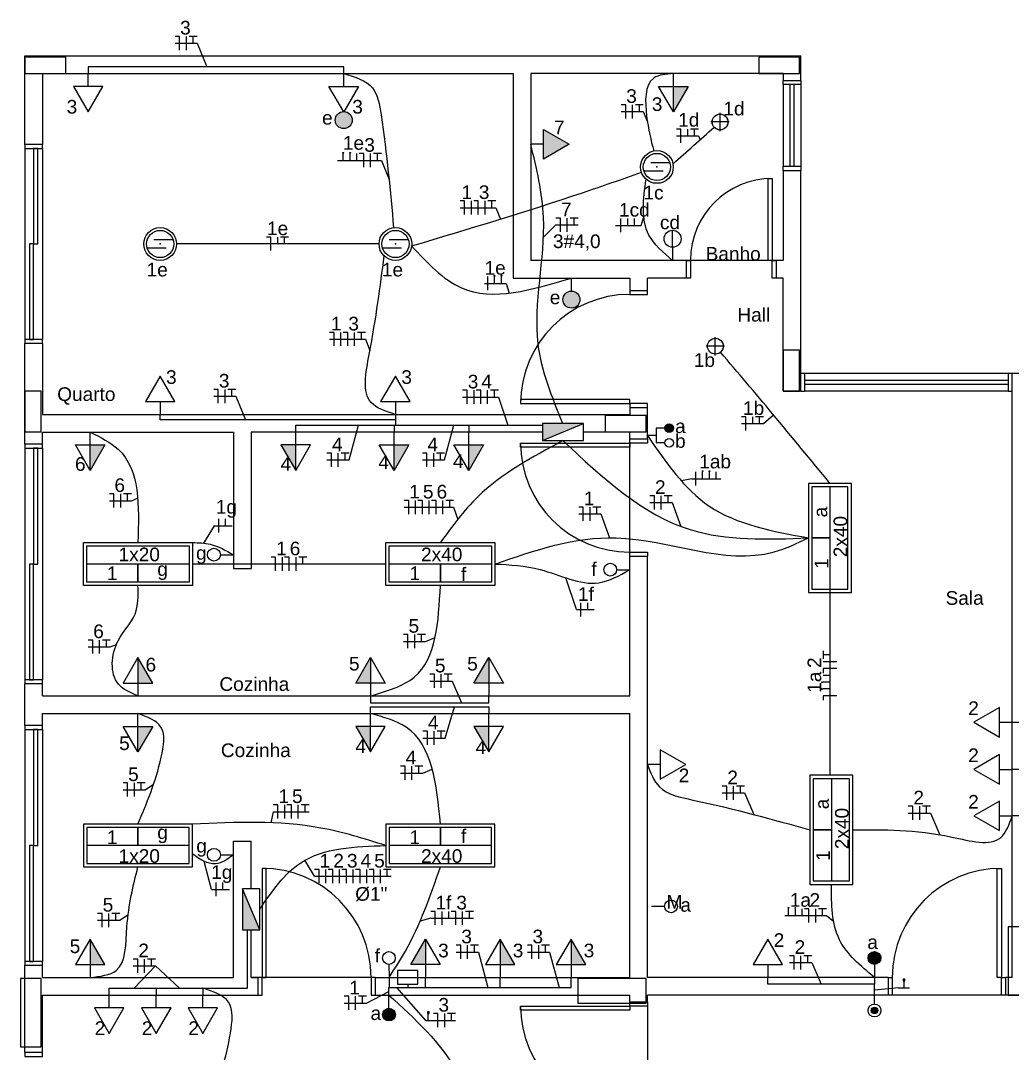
# Model space of a CAD drawing. Header units: millimetres. Extents: x 412 to 646, y 331 to 411.
# Drawn here: x 468 to 475.27, y 382.7 to 390.27 of the extents above; entities that cross this region are included whole.
import ezdxf
from ezdxf.enums import TextEntityAlignment as Align

# ---------------------------------------------------------------- set-up
doc = ezdxf.new("R2010")
doc.units = ezdxf.units.MM
for name, color, linetype in [('BASE', 8, 'Continuous'), ('Chamada', 4, 'Continuous'), ('E_LUMINO', 160, 'Continuous'), ('Elétrico', 5, 'Continuous'), ('Texto - Elétrica', 3, 'Continuous'), ('texto - elétrico', 3, 'Continuous')]:
    doc.layers.add(name, color=color, linetype=linetype)
doc.styles.add('ARIAL', font='arial.ttf')

# ---------------------------------------------------------------- blocks, each defined once
blk = doc.blocks.new('A$C3E3F6338')
for p, q in [((-0.0172, -0.0409), (-0.158, -0.0409)), ((-0.0672, -0.1009), (-0.208, -0.1009))]:
    blk.add_line(p, q)
for radius in [0.12, 0.1]:
    blk.add_circle((-0.1126, -0.0709), radius)
at = {"linetype": 'Continuous'}
blk.add_point((-0.1126, -0.0709), dxfattribs=at)

msp = doc.modelspace()

# ---------------------------------------------------------------- hatches: boundary and pattern name
at = {"layer": 'Elétrico'}
for points in [[(472.78354, 389.605109), (472.783539, 389.792605), (472.89179, 389.792603)], [(470.429242, 389.545314, 1), (470.304242, 389.545314, 1)], [(472.098573, 388.228074, 1), (471.973573, 388.228074, 1)], [(472.123484, 387.318848), (471.823484, 387.318848), (471.823484, 387.193848)], [(468.508212, 386.975104), (468.50821, 387.1626), (468.616462, 387.162598)], [(469.906744, 387.162598), (470.014995, 387.1626), (470.014994, 386.975104)], [(470.73575, 386.975104), (470.735748, 387.1626), (470.844, 387.162598)], [(471.283015, 386.975104), (471.283013, 387.1626), (471.391265, 387.162598)], [(468.85821, 385.415099), (468.966462, 385.415101), (468.858212, 385.602595)], [(470.563407, 385.602595), (470.563409, 385.415099), (470.455157, 385.415101)], [(471.42996, 385.602595), (471.429961, 385.415099), (471.32171, 385.415101)], [(468.858212, 384.910101), (468.966462, 385.097596), (468.85821, 385.097597)], [(470.563407, 384.910101), (470.563409, 385.097597), (470.455157, 385.097596)], [(471.42996, 384.910101), (471.429961, 385.097597), (471.32171, 385.097596)], [(469.62569, 383.906348), (469.62569, 383.606348), (469.75069, 383.606348)], [(468.508212, 383.537593), (468.50821, 383.350097), (468.616462, 383.350098)], [(470.858013, 383.350098), (470.966265, 383.350097), (470.966263, 383.537593)], [(471.513534, 383.537593), (471.513532, 383.350097), (471.621784, 383.350098)], [(472.033292, 383.537593), (472.03329, 383.350097), (472.141542, 383.350098)], [(474.480884, 383.230999), (474.480884, 383.243499), (474.468384, 383.243499), (474.468384, 383.230999)], [(470.992359, 382.991359), (470.992359, 383.003859), (470.979859, 383.003859), (470.979859, 382.991359)], [(474.283258, 383.013659, 1), (474.233258, 383.013659, 1)], [(470.745423, 382.983678), (470.651673, 382.983678, 1)]]:
    msp.add_hatch(color=256, dxfattribs=at).paths.add_polyline_path(points)
h = msp.add_hatch(color=256, dxfattribs=at)
h.paths.add_polyline_path([(471.831449, 389.476002), (472.018944, 389.367752), (471.880371, 389.287745), (471.831447, 389.287745)])
h.paths.add_polyline_path([(471.831447, 389.287745), (471.880371, 389.287745), (471.831447, 389.259497)])
at = {"layer": 'Elétrico', "linetype": 'Continuous', "lineweight": -2}
for points in [[(472.721595, 387.285659), (472.721714, 387.282936), (472.72207, 387.280234), (472.722659, 387.277573), (472.723479, 387.274973), (472.724522, 387.272455), (472.725781, 387.270038), (472.727245, 387.267739), (472.728904, 387.265577), (472.730746, 387.263567), (472.732755, 387.261726), (472.734917, 387.260067), (472.737216, 387.258602), (472.739634, 387.257344), (472.742152, 387.256301), (472.744751, 387.255481), (472.747412, 387.254891), (472.750114, 387.254535), (472.752837, 387.254417), (472.75556, 387.254535), (472.758263, 387.254891), (472.760924, 387.255481), (472.763523, 387.256301), (472.766041, 387.257344), (472.768459, 387.258602), (472.770757, 387.260067), (472.77292, 387.261726), (472.774929, 387.263567), (472.776771, 387.265577), (472.77843, 387.267739), (472.779894, 387.270038), (472.781153, 387.272455), (472.782196, 387.274974), (472.783015, 387.277573), (472.783605, 387.280234), (472.783961, 387.282936), (472.78408, 387.285659), (472.752837, 387.285659)], [(472.784087, 387.285659), (472.783968, 387.288382), (472.783613, 387.291084), (472.783023, 387.293745), (472.782203, 387.296344), (472.78116, 387.298862), (472.779902, 387.30128), (472.778437, 387.303579), (472.776778, 387.305741), (472.774937, 387.307751), (472.772927, 387.309592), (472.770765, 387.311251), (472.768466, 387.312716), (472.766049, 387.313974), (472.763531, 387.315017), (472.760931, 387.315837), (472.75827, 387.316427), (472.755568, 387.316782), (472.752845, 387.316901), (472.750122, 387.316782), (472.74742, 387.316427), (472.744759, 387.315837), (472.74216, 387.315017), (472.739641, 387.313974), (472.737224, 387.312716), (472.734925, 387.311251), (472.732763, 387.309592), (472.730753, 387.307751), (472.728912, 387.305741), (472.727253, 387.303579), (472.725788, 387.30128), (472.72453, 387.298862), (472.723487, 387.296344), (472.722667, 387.293745), (472.722077, 387.291084), (472.721722, 387.288382), (472.721603, 387.285659), (472.752845, 387.285659)], [(474.211034, 383.399016), (474.257909, 383.399013), (474.257909, 383.445888), (474.250671, 383.445511), (474.237959, 383.441391), (474.230084, 383.436894), (474.224083, 383.431641), (474.218084, 383.423767), (474.213472, 383.414017), (474.211334, 383.404266), (474.211446, 383.399013)], [(474.211034, 383.399011), (474.257909, 383.399013), (474.257909, 383.352138), (474.250671, 383.352516), (474.237959, 383.356636), (474.230084, 383.361134), (474.224083, 383.366387), (474.218084, 383.37426), (474.213472, 383.38401), (474.211334, 383.393761), (474.211446, 383.399013)], [(474.304784, 383.399016), (474.257909, 383.399013), (474.257909, 383.445888), (474.265183, 383.445511), (474.277896, 383.441391), (474.285771, 383.436894), (474.291771, 383.431641), (474.297772, 383.423767), (474.302384, 383.414017), (474.304521, 383.404266), (474.304409, 383.399013)], [(474.304784, 383.399011), (474.257909, 383.399013), (474.257909, 383.352138), (474.265183, 383.352516), (474.277896, 383.356636), (474.285771, 383.361134), (474.291771, 383.366387), (474.297772, 383.37426), (474.302384, 383.38401), (474.304521, 383.393761), (474.304409, 383.399013)], [(470.651673, 382.983681), (470.698548, 382.983678), (470.698548, 383.030553), (470.691274, 383.030176), (470.678561, 383.026056), (470.670686, 383.021558), (470.664687, 383.016305), (470.658686, 383.008432), (470.654074, 382.998681), (470.651937, 382.988931), (470.652048, 382.983678)], [(470.745423, 382.983681), (470.698548, 382.983678), (470.698548, 383.030553), (470.705787, 383.030176), (470.718498, 383.026056), (470.726373, 383.021558), (470.732374, 383.016305), (470.738374, 383.008432), (470.742986, 382.998681), (470.745123, 382.988931), (470.745011, 382.983678)]]:
    msp.add_hatch(color=256, dxfattribs=at).paths.add_polyline_path(points)

# ---------------------------------------------------------------- linework, layer by layer
at = {"layer": 'BASE'}
for p, q in [((468.028229, 390.016358), (473.718268, 390.016358)), ((468.028229, 389.366358), (468.028229, 390.016358)), ((473.718268, 389.836353), (473.718268, 390.016358)), ((468.158209, 389.886353), (468.158209, 389.366358)), ((468.158209, 389.886353), (471.608209, 389.886353)), ((471.608209, 389.886353), (471.608209, 388.386353)), ((473.588287, 389.886353), (471.73819, 389.886353)), ((471.73819, 389.886353), (471.73819, 388.516358)), ((473.588287, 389.886353), (473.588287, 389.836353)), ((473.588287, 389.836353), (473.718268, 389.836353)), ((468.158209, 389.366358), (468.028229, 389.366358)), ((473.588287, 389.176356), (473.588287, 388.516358)), ((473.588287, 389.176356), (473.718268, 389.176356)), ((473.718268, 387.686353), (473.718268, 389.176356)), ((472.878277, 388.516358), (471.73819, 388.516358)), ((473.588287, 388.516358), (472.878277, 388.516358)), ((472.878277, 388.516358), (472.878277, 388.386353)), ((473.588287, 388.516358), (473.538287, 388.516358)), ((473.538287, 388.516358), (473.538287, 388.386353)), ((471.608209, 388.386353), (472.463238, 388.386353)), ((472.463238, 388.386353), (472.463238, 388.296351)), ((472.593219, 388.296351), (472.593219, 388.386353)), ((472.878277, 388.386353), (472.593219, 388.386353)), ((473.588287, 388.386353), (473.538287, 388.386353)), ((473.588287, 387.556348), (473.588287, 388.386353)), ((472.463238, 388.296351), (472.593219, 388.296351)), ((468.028229, 387.168848), (468.028229, 387.906361)), ((468.158209, 387.906361), (468.028229, 387.906361)), ((468.158209, 387.906361), (468.158209, 387.386353)), ((473.718268, 387.556348), (473.718268, 387.686353)), ((475.268268, 387.556348), (475.268268, 387.686353)), ((475.683258, 387.686353), (475.268268, 387.686353)), ((473.718268, 387.556348), (473.588287, 387.556348)), ((475.268268, 383.256348), (475.268268, 387.556348)), ((472.463238, 387.436353), (472.463238, 387.386353)), ((472.463238, 387.436353), (472.593219, 387.436353)), ((472.593219, 387.206348), (472.593219, 387.436353)), ((468.158209, 387.386353), (472.463238, 387.386353)), ((468.158209, 387.256348), (469.558209, 387.256348)), ((468.158209, 387.168848), (468.158209, 387.256348)), ((469.558209, 387.256348), (469.558209, 386.256348)), ((471.823484, 387.256348), (469.68819, 387.256348)), ((469.68819, 387.256348), (469.68819, 386.256348)), ((472.463238, 387.256348), (472.123484, 387.256348)), ((472.463238, 387.206348), (472.463238, 387.256348)), ((472.463238, 387.206348), (472.593219, 387.206348)), ((472.463238, 386.376343), (472.463238, 387.176343)), ((468.158209, 387.168848), (468.028229, 387.168848)), ((472.463238, 385.321351), (472.463238, 386.346351)), ((472.463238, 386.346351), (472.593219, 386.346351)), ((472.593219, 383.256348), (472.593219, 386.346351)), ((469.558209, 386.256348), (469.68819, 386.256348)), ((468.158209, 385.408851), (468.028229, 385.408851)), ((468.028229, 385.103846), (468.028229, 385.408851)), ((468.158209, 385.321351), (468.158209, 385.408851)), ((468.158209, 385.321351), (472.463238, 385.321351)), ((468.158209, 385.191346), (472.463238, 385.191346)), ((468.158209, 385.103846), (468.158209, 385.191346)), ((472.463238, 383.256348), (472.463238, 385.191346)), ((468.158209, 385.103846), (468.028229, 385.103846)), ((469.558209, 383.256348), (469.558209, 384.256348)), ((469.558209, 384.256348), (469.68819, 384.256348)), ((469.68819, 383.906348), (469.68819, 384.256348)), ((469.68819, 383.256348), (469.68819, 383.606348)), ((468.158209, 383.343848), (468.028229, 383.343848)), ((468.028229, 382.706348), (468.028229, 383.343848)), ((468.158209, 383.256348), (468.158209, 383.343848)), ((468.158209, 383.256348), (469.558209, 383.256348)), ((470.56817, 383.256348), (469.68819, 383.256348)), ((469.68819, 383.256348), (469.73819, 383.256348)), ((469.73819, 383.256348), (469.73819, 383.126343)), ((470.598199, 383.256348), (472.463238, 383.256348)), ((470.598199, 383.256348), (470.598199, 383.126343)), ((474.358258, 383.256348), (472.593219, 383.256348)), ((474.358258, 383.256348), (474.358258, 383.126343)), ((475.268268, 383.256348), (475.218268, 383.256348)), ((475.218268, 383.256348), (475.218268, 383.126343)), ((468.158209, 383.126343), (469.73819, 383.126343)), ((468.158209, 382.706348), (468.158209, 383.126343)), ((470.598199, 383.126343), (472.463238, 383.126343)), ((472.463238, 383.076343), (472.463238, 383.126343)), ((474.358258, 383.126343), (472.593219, 383.126343)), ((472.593219, 383.076343), (472.593219, 383.126343)), ((475.218268, 383.126343), (474.358258, 383.126343)), ((475.398248, 383.126343), (475.218268, 383.126343)), ((472.463238, 383.076343), (472.593219, 383.076343)), ((472.593219, 383.076343), (472.593219, 382.216346)), ((468.158209, 382.706348), (468.028229, 382.706348))]:
    msp.add_line(p, q, dxfattribs=at)
at = {"layer": 'BASE', "linetype": 'Continuous'}
for p, q in [((473.588287, 389.806348), (473.588287, 389.206348)), ((473.718268, 389.806348), (473.718268, 389.206348)), ((468.028229, 389.336353), (468.028229, 387.936353)), ((468.158209, 389.336353), (468.158209, 387.936353)), ((475.238287, 387.686353), (473.748297, 387.686353)), ((475.238287, 387.556348), (473.748297, 387.556348)), ((468.028229, 387.138843), (468.028229, 385.438843)), ((468.158209, 387.138843), (468.158209, 385.438843)), ((468.028229, 385.073841), (468.028229, 383.373841)), ((468.158209, 385.073841), (468.158209, 383.373841)), ((470.598199, 383.256348), (470.56817, 383.256348))]:
    msp.add_line(p, q, dxfattribs=at)
at = {"layer": 'BASE'}
for points in [[(468.328228, 389.887833), (468.328229, 389.947833), (468.328229, 390.007833), (468.178229, 390.007833), (468.028229, 390.007833), (468.028229, 389.947833), (468.028229, 389.887833), (468.178229, 389.887833), (468.328228, 389.887833)], [(473.709228, 389.887833), (473.709229, 389.947833), (473.709229, 390.007833), (473.559229, 390.007833), (473.409229, 390.007833), (473.409229, 389.947833), (473.409229, 389.887833), (473.559229, 389.887833), (473.709228, 389.887833)], [(473.589228, 387.557833), (473.649229, 387.557833), (473.709229, 387.557833), (473.709229, 387.707833), (473.709229, 387.857833), (473.649229, 387.857833), (473.589229, 387.857833), (473.589229, 387.707833), (473.589228, 387.557833)], [(468.028229, 387.257833), (468.088229, 387.257833), (468.148229, 387.257833), (468.148229, 387.407833), (468.148229, 387.557833), (468.088229, 387.557833), (468.028229, 387.557833), (468.028229, 387.407833), (468.028229, 387.257833)], [(472.583729, 387.257833), (472.583729, 387.317833), (472.583729, 387.377833), (472.433729, 387.377833), (472.283729, 387.377833), (472.283729, 387.317833), (472.283729, 387.257833), (472.433729, 387.257833), (472.583729, 387.257833)], [(475.239228, 383.127333), (475.314229, 383.127334), (475.389229, 383.127334), (475.389229, 383.377333), (475.389229, 383.627333), (475.314229, 383.627333), (475.239229, 383.627333), (475.239229, 383.377333), (475.239228, 383.127333)], [(467.998228, 382.747333), (468.028229, 382.747334), (468.148229, 382.747334), (468.148229, 383.247333), (468.028229, 383.247333), (467.998229, 383.247333), (467.998228, 382.747333)], [(472.583729, 383.067334), (472.583729, 383.157334), (472.583729, 383.247333), (472.333729, 383.247333), (472.083729, 383.247333), (472.083729, 383.157334), (472.083729, 383.067334), (472.333729, 383.067334), (472.583729, 383.067334)]]:
    msp.add_lwpolyline(points, close=True, dxfattribs=at)
at = {"layer": 'BASE', "linetype": 'Continuous'}
for points in [[(473.718268, 389.836353), (473.718268, 389.806348), (473.588287, 389.806348), (473.588287, 389.836353)], [(468.028229, 389.366358), (468.028229, 389.336353), (468.158209, 389.336353), (468.158209, 389.366358)], [(473.588287, 389.176356), (473.588287, 389.206348), (473.718268, 389.206348), (473.718268, 389.176356)], [(472.878277, 388.516358), (472.908307, 388.516358), (472.908307, 388.386353), (472.878277, 388.386353)], [(473.538287, 388.386353), (473.508307, 388.386353), (473.508307, 388.516358), (473.538287, 388.516358)], [(472.463238, 388.296351), (472.463238, 388.266358), (472.593219, 388.266358), (472.593219, 388.296351)], [(468.158209, 387.906361), (468.158209, 387.936353), (468.028229, 387.936353), (468.028229, 387.906361)], [(473.718268, 387.556348), (473.748297, 387.556348), (473.748297, 387.686353), (473.718268, 387.686353)], [(475.268268, 387.686353), (475.238287, 387.686353), (475.238287, 387.556348), (475.268268, 387.556348)], [(472.593219, 387.436353), (472.593219, 387.466358), (472.463238, 387.466358), (472.463238, 387.436353)], [(472.593219, 387.206348), (472.593219, 387.176343), (472.463238, 387.176343), (472.463238, 387.206348)], [(468.028229, 387.168848), (468.028229, 387.138843), (468.158209, 387.138843), (468.158209, 387.168848)], [(472.463238, 386.346351), (472.463238, 386.376343), (472.593219, 386.376343), (472.593219, 386.346351)], [(468.158209, 385.408851), (468.158209, 385.438843), (468.028229, 385.438843), (468.028229, 385.408851)], [(468.028229, 385.103846), (468.028229, 385.073841), (468.158209, 385.073841), (468.158209, 385.103846)], [(468.158209, 383.343848), (468.158209, 383.373841), (468.028229, 383.373841), (468.028229, 383.343848)], [(469.73819, 383.126343), (469.76817, 383.126343), (469.76817, 383.256348), (469.73819, 383.256348)], [(470.598199, 383.256348), (470.56817, 383.256348), (470.56817, 383.126343), (470.598199, 383.126343)], [(474.358258, 383.256348), (474.388287, 383.256348), (474.388287, 383.126343), (474.358258, 383.126343)], [(475.218268, 383.126343), (475.188287, 383.126343), (475.188287, 383.256348), (475.218268, 383.256348)], [(472.593219, 383.076343), (472.593219, 383.046339), (472.463238, 383.046339), (472.463238, 383.076343)], [(468.028229, 382.706348), (468.028229, 382.676343), (468.158209, 382.676343), (468.158209, 382.706348)]]:
    msp.add_lwpolyline(points, dxfattribs=at)
for points in [[(473.638287, 389.806348), (473.638287, 389.206348), (473.668268, 389.206348), (473.668268, 389.806348), (473.638287, 389.806348)], [(468.093219, 389.336353), (468.093219, 388.636353), (468.123199, 388.636353), (468.123199, 389.336353), (468.093219, 389.336353)], [(473.508307, 388.516358), (473.478277, 388.516358), (473.478277, 389.116358), (473.508307, 389.116358), (473.508307, 388.516358)], [(468.063238, 388.636353), (468.063238, 387.936353), (468.093219, 387.936353), (468.093219, 388.636353), (468.063238, 388.636353)], [(475.238287, 387.606348), (473.748297, 387.606348), (473.748297, 387.636353), (475.238287, 387.636353), (475.238287, 387.606348)], [(472.463238, 387.466358), (472.463238, 387.496351), (471.663238, 387.496351), (471.663238, 387.466358), (472.463238, 387.466358)], [(472.463238, 387.176343), (472.463238, 387.146351), (471.663238, 387.146351), (471.663238, 387.176343), (472.463238, 387.176343)], [(468.093219, 387.138843), (468.093219, 386.288843), (468.123199, 386.288843), (468.123199, 387.138843), (468.093219, 387.138843)], [(468.063238, 386.288843), (468.063238, 385.438843), (468.093219, 385.438843), (468.093219, 386.288843), (468.063238, 386.288843)], [(468.093219, 385.073841), (468.093219, 384.223841), (468.123199, 384.223841), (468.123199, 385.073841), (468.093219, 385.073841)], [(468.063238, 384.223841), (468.063238, 383.373841), (468.093219, 383.373841), (468.093219, 384.223841), (468.063238, 384.223841)], [(469.76817, 383.256348), (469.798199, 383.256348), (469.798199, 384.056348), (469.76817, 384.056348), (469.76817, 383.256348)], [(475.188287, 383.256348), (475.158258, 383.256348), (475.158258, 384.056348), (475.188287, 384.056348), (475.188287, 383.256348)], [(472.463238, 383.046339), (472.463238, 383.016346), (471.663238, 383.016346), (471.663238, 383.046339), (472.463238, 383.046339)]]:
    msp.add_lwpolyline(points, close=True, dxfattribs=at)
for centre, radius, start, end in [((473.508307, 388.516358), 0.6, 90, 180), ((472.463238, 387.466358), 0.8, 90, 180), ((472.463238, 387.176343), 0.8, 180, 270), ((469.76817, 383.256348), 0.8, 0, 90), ((475.188287, 383.256348), 0.8, 90, 180), ((472.463238, 383.046339), 0.8, 180, 270)]:
    msp.add_arc(centre, radius, start, end, dxfattribs=at)
at = {"layer": 'Chamada', "linetype": 'Continuous'}
for p, q in [((469.13004, 390.109179), (469.292533, 390.109179)), ((472.400734, 389.607722), (472.563227, 389.607722)), ((472.805783, 389.428722), (472.968276, 389.428722)), ((470.322181, 389.248995), (470.642794, 389.248995)), ((471.220066, 388.902457), (471.48256, 388.902457)), ((471.922376, 388.776126), (472.08487, 388.776126)), ((472.359476, 388.773214), (472.547528, 388.773214)), ((471.399921, 388.347503), (471.558232, 388.347503)), ((470.263255, 387.938254), (470.525748, 387.938254)), ((469.413969, 387.519389), (469.576463, 387.519389)), ((471.238625, 387.513106), (471.501119, 387.513106)), ((473.282428, 387.318583), (473.444922, 387.318583)), ((470.243678, 387.051937), (470.406172, 387.051937)), ((470.943244, 387.051937), (471.105738, 387.051937)), ((472.920088, 386.914137), (473.131053, 386.914137)), ((468.648398, 386.753278), (468.810891, 386.753278)), ((472.611761, 386.73897), (472.774254, 386.73897)), ((470.810278, 386.705507), (471.172771, 386.705507)), ((472.089832, 386.655739), (472.252325, 386.655739)), ((469.417434, 386.569813), (469.548681, 386.569813)), ((472.072785, 385.954466), (472.204032, 385.954466)), ((468.493072, 385.681294), (468.655565, 385.681294)), ((470.804568, 385.721123), (470.967062, 385.721123)), ((470.998234, 385.42995), (471.160728, 385.42995)), ((470.947065, 385.012212), (471.109559, 385.012212)), ((470.783853, 384.755322), (470.946347, 384.755322)), ((468.748887, 384.632577), (468.91138, 384.632577)), ((473.142209, 384.609383), (473.304703, 384.609383)), ((469.850488, 384.471858), (470.112982, 384.471858)), ((474.506052, 384.461499), (474.668546, 384.461499)), ((470.153001, 383.998399), (470.715495, 383.998399)), ((469.397393, 383.901487), (469.52864, 383.901487)), ((471.005026, 383.690916), (471.317519, 383.690916)), ((473.59979, 383.710426), (473.9071, 383.710426)), ((468.56199, 383.675383), (468.724484, 383.675383)), ((471.191626, 383.442674), (471.354119, 383.442674)), ((471.713507, 383.44267), (471.876001, 383.44267)), ((468.823881, 383.340408), (468.986374, 383.340408)), ((473.635097, 383.364948), (473.797591, 383.364948)), ((474.434011, 383.180976), (474.515258, 383.180976)), ((470.370135, 383.067887), (470.532629, 383.067887)), ((470.969058, 382.941427), (471.186478, 382.941427))]:
    msp.add_line(p, q, dxfattribs=at)
at = {"layer": 'Chamada'}
for p, q in [((469.292533, 390.109179), (469.361941, 389.936141)), ((472.563227, 389.607722), (472.593086, 389.533282)), ((472.968276, 389.428722), (472.979386, 389.401023)), ((470.642794, 389.248995), (470.699201, 389.108368)), ((471.48256, 388.902457), (471.516018, 388.819044)), ((471.922376, 388.776126), (471.831164, 388.68523)), ((472.547528, 388.773214), (472.566607, 388.835545)), ((471.558232, 388.347503), (471.580513, 388.27642)), ((470.525748, 387.938254), (470.559206, 387.854841)), ((469.576463, 387.519389), (469.64587, 387.346351)), ((471.501119, 387.513106), (471.570526, 387.306348)), ((473.444922, 387.318583), (473.518364, 387.382452)), ((470.406172, 387.051937), (470.475579, 387.306348)), ((471.105738, 387.051937), (471.175145, 387.306348)), ((472.920088, 386.914137), (472.842196, 386.898642)), ((468.810891, 386.753278), (468.855808, 386.77108)), ((472.774254, 386.73897), (472.837759, 386.564851)), ((471.172771, 386.705507), (471.20285, 386.615906)), ((472.252325, 386.655739), (472.31583, 386.48162)), ((469.417434, 386.569813), (469.338759, 386.442333)), ((472.072785, 385.954466), (471.996237, 386.186926)), ((470.967062, 385.721123), (471.036469, 385.74863)), ((468.655565, 385.681294), (468.700482, 385.699095)), ((471.160728, 385.42995), (471.230135, 385.271351)), ((471.109559, 385.012212), (471.178966, 385.241346)), ((470.946347, 384.755322), (471.015755, 384.782829)), ((468.91138, 384.632577), (468.973264, 384.674256)), ((473.304703, 384.609383), (473.37411, 384.450783)), ((469.850488, 384.471858), (469.833104, 384.390858)), ((474.668546, 384.461499), (474.737953, 384.3029)), ((469.397393, 383.901487), (469.344463, 384.106971)), ((470.153001, 383.998399), (470.081174, 384.115353)), ((468.724484, 383.675383), (468.786367, 383.717062)), ((471.005026, 383.690916), (470.92706, 383.669275)), ((473.9071, 383.710426), (473.958598, 383.669466)), ((471.354119, 383.442674), (471.423527, 383.181348)), ((471.876001, 383.44267), (471.945408, 383.181344)), ((468.986374, 383.340408), (468.829457, 383.176343)), ((468.986374, 383.340408), (469.163275, 383.176343)), ((473.797591, 383.364948), (473.866998, 383.206348)), ((470.969058, 382.941427), (470.75662, 383.181348)), ((474.434011, 383.180976), (474.258503, 383.162758)), ((470.532629, 383.067887), (470.698199, 383.153846))]:
    msp.add_line(p, q, dxfattribs=at)
at = {"layer": 'E_LUMINO'}
for p, q in [((473.125763, 389.464529), (473.125763, 389.59818)), ((473.125763, 389.464529), (473.125763, 389.59818)), ((473.192588, 389.531354), (473.058937, 389.531354)), ((473.091224, 387.819528), (473.091224, 387.953179)), ((473.091224, 387.819528), (473.091224, 387.953179)), ((473.158049, 387.886353), (473.024398, 387.886353))]:
    msp.add_line(p, q, dxfattribs=at)
for points in [[(473.773724, 386.88047), (473.773724, 386.08047), (474.088724, 386.08047), (474.088724, 386.88047)], [(473.798724, 386.85547), (473.798724, 386.10547), (474.063724, 386.10547), (474.063724, 386.85547)], [(469.258209, 386.13135), (468.458209, 386.13135), (468.458209, 386.44635), (469.258209, 386.44635)], [(469.233209, 386.15635), (468.483209, 386.15635), (468.483209, 386.42135), (469.233209, 386.42135)], [(471.475714, 386.13135), (470.675714, 386.13135), (470.675714, 386.44635), (471.475714, 386.44635)], [(471.450714, 386.15635), (470.700714, 386.15635), (470.700714, 386.42135), (471.450714, 386.42135)], [(473.784428, 384.739063), (473.784428, 383.939063), (474.099428, 383.939063), (474.099428, 384.739063)], [(473.809428, 384.714063), (473.809428, 383.964063), (474.074428, 383.964063), (474.074428, 384.714063)], [(469.258209, 384.381347), (468.458209, 384.381347), (468.458209, 384.066347), (469.258209, 384.066347)], [(471.475714, 384.381347), (470.675714, 384.381347), (470.675714, 384.066347), (471.475714, 384.066347)], [(469.233209, 384.356347), (468.483209, 384.356347), (468.483209, 384.091347), (469.233209, 384.091347)], [(471.450714, 384.356347), (470.700714, 384.356347), (470.700714, 384.091347), (471.450714, 384.091347)]]:
    msp.add_lwpolyline(points, close=True, dxfattribs=at)
for points in [[(473.931224, 386.85547), (473.931224, 386.48047), (473.798724, 386.48047), (473.931224, 386.48047), (473.931224, 386.10547)], [(469.233209, 386.28885), (468.858209, 386.28885), (468.858209, 386.15635), (468.858209, 386.28885), (468.483209, 386.28885)], [(471.450714, 386.28885), (471.075714, 386.28885), (471.075714, 386.15635), (471.075714, 386.28885), (470.700714, 386.28885)], [(473.941928, 384.714063), (473.941928, 384.339063), (473.809428, 384.339063), (473.941928, 384.339063), (473.941928, 383.964063)], [(469.233209, 384.223847), (468.858209, 384.223847), (468.858209, 384.356347), (468.858209, 384.223847), (468.483209, 384.223847)], [(471.450714, 384.223847), (471.075714, 384.223847), (471.075714, 384.356347), (471.075714, 384.223847), (470.700714, 384.223847)]]:
    msp.add_lwpolyline(points, dxfattribs=at)
for centre in [(473.125763, 389.531354), (473.126408, 389.531354), (473.091224, 387.886353), (473.091868, 387.886353)]:
    msp.add_circle(centre, 0.058005, dxfattribs=at)
at = {"layer": 'Elétrico', "linetype": 'Continuous'}
for p, q in [((469.16337, 390.159179), (469.13004, 390.159179)), ((469.16337, 390.059179), (469.16337, 390.159179)), ((469.21337, 390.059179), (469.21337, 390.159179)), ((469.292533, 390.159179), (469.234206, 390.159179)), ((469.26337, 390.109179), (469.26337, 390.159179)), ((468.493365, 389.792605), (468.493365, 389.886353)), ((470.366608, 389.792605), (470.366608, 389.886353)), ((472.78354, 389.605109), (472.783538, 389.886353)), ((472.434064, 389.657722), (472.400734, 389.657722)), ((472.434064, 389.557722), (472.434064, 389.657722)), ((472.484064, 389.557722), (472.484064, 389.657722)), ((472.563227, 389.657722), (472.5049, 389.657722)), ((472.534064, 389.607722), (472.534064, 389.657722)), ((472.839113, 389.478722), (472.805783, 389.478722)), ((472.839113, 389.378722), (472.839113, 389.478722)), ((472.889113, 389.428722), (472.889113, 389.478722)), ((472.968276, 389.478722), (472.909949, 389.478722)), ((472.939113, 389.428722), (472.939113, 389.478722)), ((471.831448, 389.36775), (471.737699, 389.36775)), ((470.36363, 389.248995), (470.36363, 389.299018)), ((470.41363, 389.248973), (470.41363, 389.298995)), ((470.46363, 389.248973), (470.46363, 389.298995)), ((470.51363, 389.298995), (470.4803, 389.298995)), ((470.51363, 389.198995), (470.51363, 389.298995)), ((470.56363, 389.198995), (470.56363, 389.298995)), ((470.642794, 389.298995), (470.584467, 389.298995)), ((470.61363, 389.248995), (470.61363, 389.298995)), ((471.253396, 388.952457), (471.220066, 388.952457)), ((471.253396, 388.852457), (471.253396, 388.952457)), ((471.303396, 388.852457), (471.303396, 388.952457)), ((471.353396, 388.952457), (471.320066, 388.952457)), ((471.353396, 388.852457), (471.353396, 388.952457)), ((471.403396, 388.852457), (471.403396, 388.952457)), ((471.48256, 388.952457), (471.424232, 388.952457)), ((471.453396, 388.902457), (471.453396, 388.952457)), ((471.955706, 388.826126), (471.922376, 388.826126)), ((471.955706, 388.726126), (471.955706, 388.826126)), ((472.005706, 388.726126), (472.005706, 388.826126)), ((472.08487, 388.826126), (472.026543, 388.826126)), ((472.055706, 388.776126), (472.055706, 388.826126)), ((472.399611, 388.723214), (472.399611, 388.823214)), ((472.449611, 388.773214), (472.449611, 388.823214)), ((472.499611, 388.773214), (472.499611, 388.823214)), ((469.833218, 388.687488), (469.799888, 388.687488)), ((469.833218, 388.587488), (469.833218, 388.687488)), ((469.883218, 388.637488), (469.883218, 388.687488)), ((469.962382, 388.687488), (469.904055, 388.687488)), ((469.933218, 388.637488), (469.933218, 388.687488)), ((471.422837, 388.297503), (471.422837, 388.397503)), ((471.472837, 388.34748), (471.472837, 388.397503)), ((471.522837, 388.347503), (471.522837, 388.397525)), ((470.296585, 387.988254), (470.263255, 387.988254)), ((470.296585, 387.888254), (470.296585, 387.988254)), ((470.346585, 387.888254), (470.346585, 387.988254)), ((470.396585, 387.988254), (470.363255, 387.988254)), ((470.396585, 387.888254), (470.396585, 387.988254)), ((470.446585, 387.888254), (470.446585, 387.988254)), ((470.525748, 387.988254), (470.467421, 387.988254)), ((470.496585, 387.938254), (470.496585, 387.988254)), ((469.447299, 387.569389), (469.413969, 387.569389)), ((469.447299, 387.469389), (469.447299, 387.569389)), ((469.497299, 387.469389), (469.497299, 387.569389)), ((469.576463, 387.569389), (469.518135, 387.569389)), ((469.547299, 387.519389), (469.547299, 387.569389)), ((471.271955, 387.563106), (471.238625, 387.563106)), ((471.271955, 387.463106), (471.271955, 387.563106)), ((471.321955, 387.463106), (471.321955, 387.563106)), ((471.371955, 387.563106), (471.338625, 387.563106)), ((471.371955, 387.463106), (471.371955, 387.563106)), ((471.421955, 387.463106), (471.421955, 387.563106)), ((471.501119, 387.563106), (471.442791, 387.563106)), ((471.471955, 387.513106), (471.471955, 387.563106)), ((469.020709, 387.480102), (469.020709, 387.386353)), ((470.745709, 387.480102), (470.745709, 387.386353)), ((473.315758, 387.368583), (473.282428, 387.368583)), ((473.315758, 387.268583), (473.315758, 387.368583)), ((473.365758, 387.318583), (473.365758, 387.368583)), ((473.444922, 387.368583), (473.386594, 387.368583)), ((473.415758, 387.318583), (473.415758, 387.368583)), ((468.508212, 386.975104), (468.508209, 387.256348)), ((470.014994, 386.975104), (470.014996, 387.256348)), ((470.73575, 386.975104), (470.735747, 387.256348)), ((471.283015, 386.975104), (471.283012, 387.256348)), ((470.277008, 387.101937), (470.243678, 387.101937)), ((470.277008, 387.001937), (470.277008, 387.101937)), ((470.327008, 387.001937), (470.327008, 387.101937)), ((470.406172, 387.101937), (470.347845, 387.101937)), ((470.377008, 387.051937), (470.377008, 387.101937)), ((470.976574, 387.101937), (470.943244, 387.101937)), ((470.976574, 387.001937), (470.976574, 387.101937)), ((471.026574, 387.001937), (471.026574, 387.101937)), ((471.105738, 387.101937), (471.04741, 387.101937)), ((471.076574, 387.051937), (471.076574, 387.101937)), ((472.948234, 386.864115), (472.948234, 386.96416)), ((472.998234, 386.914115), (472.998234, 386.964137)), ((473.048234, 386.914115), (473.048234, 386.964137)), ((473.098234, 386.914092), (473.098234, 386.964115)), ((468.681728, 386.803278), (468.648398, 386.803278)), ((468.681728, 386.703278), (468.681728, 386.803278)), ((468.731728, 386.703278), (468.731728, 386.803278)), ((468.810891, 386.803278), (468.752564, 386.803278)), ((468.781728, 386.753278), (468.781728, 386.803278)), ((470.843608, 386.755507), (470.810278, 386.755507)), ((470.843608, 386.655507), (470.843608, 386.755507)), ((470.893608, 386.655507), (470.893608, 386.755507)), ((470.943608, 386.755507), (470.910278, 386.755507)), ((470.943608, 386.655507), (470.943608, 386.755507)), ((470.993608, 386.655507), (470.993608, 386.755507)), ((471.043608, 386.755507), (471.010278, 386.755507)), ((471.043608, 386.655507), (471.043608, 386.755507)), ((471.093608, 386.655507), (471.093608, 386.755507)), ((471.172771, 386.755507), (471.114444, 386.755507)), ((471.143608, 386.705507), (471.143608, 386.755507)), ((472.645091, 386.78897), (472.611761, 386.78897)), ((472.645091, 386.68897), (472.645091, 386.78897)), ((472.695091, 386.68897), (472.695091, 386.78897)), ((472.774254, 386.78897), (472.715927, 386.78897)), ((472.745091, 386.73897), (472.745091, 386.78897)), ((472.123162, 386.705739), (472.089832, 386.705739)), ((472.123162, 386.605739), (472.123162, 386.705739)), ((472.173162, 386.605739), (472.173162, 386.705739)), ((472.252325, 386.705739), (472.193998, 386.705739)), ((472.223162, 386.655739), (472.223162, 386.705739)), ((469.450764, 386.519813), (469.450764, 386.619813)), ((469.500764, 386.569813), (469.500764, 386.619813)), ((469.866962, 386.33885), (469.833632, 386.33885)), ((469.866962, 386.23885), (469.866962, 386.33885)), ((469.916962, 386.23885), (469.916962, 386.33885)), ((469.966962, 386.33885), (469.933632, 386.33885)), ((469.966962, 386.23885), (469.966962, 386.33885)), ((470.016962, 386.23885), (470.016962, 386.33885)), ((470.096125, 386.33885), (470.037798, 386.33885)), ((470.066962, 386.28885), (470.066962, 386.33885)), ((472.106115, 385.904466), (472.106115, 386.004466)), ((472.156115, 385.954466), (472.156115, 386.004466)), ((468.526402, 385.731294), (468.493072, 385.731294)), ((468.526402, 385.631294), (468.526402, 385.731294)), ((468.576402, 385.631294), (468.576402, 385.731294)), ((468.655565, 385.731294), (468.597238, 385.731294)), ((468.626402, 385.681294), (468.626402, 385.731294)), ((470.837898, 385.771123), (470.804568, 385.771123)), ((470.837898, 385.671123), (470.837898, 385.771123)), ((470.887898, 385.671123), (470.887898, 385.771123)), ((470.967062, 385.771123), (470.908734, 385.771123)), ((470.937898, 385.721123), (470.937898, 385.771123)), ((468.858212, 385.602595), (468.858209, 385.321351)), ((470.563407, 385.602595), (470.563409, 385.321351)), ((471.42996, 385.602595), (471.429962, 385.321351)), ((473.881224, 385.65143), (473.881224, 385.593102)), ((473.931224, 385.622266), (473.881224, 385.622266)), ((473.981224, 385.572266), (473.881224, 385.572266)), ((473.981224, 385.522266), (473.881224, 385.522266)), ((473.881224, 385.522266), (473.881224, 385.488936)), ((471.031564, 385.47995), (470.998234, 385.47995)), ((471.031564, 385.37995), (471.031564, 385.47995)), ((471.081564, 385.37995), (471.081564, 385.47995)), ((471.160728, 385.47995), (471.1024, 385.47995)), ((471.131564, 385.42995), (471.131564, 385.47995)), ((473.931246, 385.472266), (473.881224, 385.472266)), ((473.931224, 385.372266), (473.881201, 385.372266)), ((473.931246, 385.422266), (473.881224, 385.422266)), ((473.981246, 385.322266), (473.881246, 385.322266)), ((473.881246, 385.322266), (473.881246, 385.288936)), ((468.858212, 384.910101), (468.858209, 385.191346)), ((470.563407, 384.910101), (470.563409, 385.191346)), ((471.42996, 384.910101), (471.429962, 385.191346)), ((475.174519, 385.128002), (475.268268, 385.128002)), ((470.980395, 385.062212), (470.947065, 385.062212)), ((470.980395, 384.962212), (470.980395, 385.062212)), ((471.030395, 384.962212), (471.030395, 385.062212)), ((471.109559, 385.062212), (471.051231, 385.062212)), ((471.080395, 385.012212), (471.080395, 385.062212)), ((470.817183, 384.805322), (470.783853, 384.805322)), ((470.817183, 384.705322), (470.817183, 384.805322)), ((470.867183, 384.705322), (470.867183, 384.805322)), ((470.946347, 384.805322), (470.88802, 384.805322)), ((470.917183, 384.755322), (470.917183, 384.805322)), ((472.686968, 384.818189), (472.593219, 384.818189)), ((475.174519, 384.782575), (475.268268, 384.782575)), ((468.782217, 384.682577), (468.748887, 384.682577)), ((468.782217, 384.582577), (468.782217, 384.682577)), ((468.832217, 384.582577), (468.832217, 384.682577)), ((468.91138, 384.682577), (468.853053, 384.682577)), ((468.882217, 384.632577), (468.882217, 384.682577)), ((473.175539, 384.659383), (473.142209, 384.659383)), ((473.175539, 384.559383), (473.175539, 384.659383)), ((473.225539, 384.559383), (473.225539, 384.659383)), ((473.304703, 384.659383), (473.246375, 384.659383)), ((473.275539, 384.609383), (473.275539, 384.659383)), ((469.883818, 384.521858), (469.850488, 384.521858)), ((469.883818, 384.421858), (469.883818, 384.521858)), ((469.933818, 384.421858), (469.933818, 384.521858)), ((469.983818, 384.521858), (469.950488, 384.521858)), ((469.983818, 384.421858), (469.983818, 384.521858)), ((470.033818, 384.421858), (470.033818, 384.521858)), ((470.112982, 384.521858), (470.054654, 384.521858)), ((470.083818, 384.471858), (470.083818, 384.521858)), ((474.539382, 384.511499), (474.506052, 384.511499)), ((474.539382, 384.411499), (474.539382, 384.511499)), ((474.589382, 384.411499), (474.589382, 384.511499)), ((474.668546, 384.511499), (474.610219, 384.511499)), ((474.639382, 384.461499), (474.639382, 384.511499)), ((475.174519, 384.441193), (475.268268, 384.441193)), ((470.186331, 384.048399), (470.153001, 384.048399)), ((470.186331, 383.948399), (470.186331, 384.048399)), ((470.236331, 383.948399), (470.236331, 384.048399)), ((470.286331, 384.048399), (470.253001, 384.048399)), ((470.286331, 383.948399), (470.286331, 384.048399)), ((470.336331, 383.948399), (470.336331, 384.048399)), ((470.386331, 384.048399), (470.353001, 384.048399)), ((470.386331, 383.948399), (470.386331, 384.048399)), ((470.436331, 383.948399), (470.436331, 384.048399)), ((470.486331, 384.048399), (470.453001, 384.048399)), ((470.486331, 383.948399), (470.486331, 384.048399)), ((470.536331, 383.948399), (470.536331, 384.048399)), ((470.586331, 384.048399), (470.553001, 384.048399)), ((470.586331, 383.948399), (470.586331, 384.048399)), ((470.636331, 383.948399), (470.636331, 384.048399)), ((470.715495, 384.048399), (470.657168, 384.048399)), ((470.686331, 383.998399), (470.686331, 384.048399)), ((469.430723, 383.851487), (469.430723, 383.951487)), ((469.480723, 383.901487), (469.480723, 383.951487)), ((468.59532, 383.725383), (468.56199, 383.725383)), ((468.59532, 383.625383), (468.59532, 383.725383)), ((468.64532, 383.625383), (468.64532, 383.725383)), ((468.724484, 383.725383), (468.666156, 383.725383)), ((468.69532, 383.675383), (468.69532, 383.725383)), ((471.038356, 383.740916), (471.005026, 383.740916)), ((471.038356, 383.640916), (471.038356, 383.740916)), ((471.088356, 383.640916), (471.088356, 383.740916)), ((471.138356, 383.690916), (471.138356, 383.740916)), ((471.188356, 383.740916), (471.155026, 383.740916)), ((471.188356, 383.640916), (471.188356, 383.740916)), ((471.238356, 383.640916), (471.238356, 383.740916)), ((471.317519, 383.740916), (471.259192, 383.740916)), ((471.288356, 383.690916), (471.288356, 383.740916)), ((473.627936, 383.710426), (473.627936, 383.760449)), ((473.677936, 383.710403), (473.677936, 383.760426)), ((473.727936, 383.710403), (473.727936, 383.760426)), ((473.777936, 383.760426), (473.744606, 383.760426)), ((473.777936, 383.660426), (473.777936, 383.760426)), ((473.827936, 383.660426), (473.827936, 383.760426)), ((473.9071, 383.760426), (473.848773, 383.760426)), ((473.877936, 383.710426), (473.877936, 383.760426)), ((468.508212, 383.537593), (468.508209, 383.256348)), ((470.966263, 383.537593), (470.966266, 383.256348)), ((471.513534, 383.537593), (471.513531, 383.256348)), ((472.033291, 383.537592), (472.033289, 383.256347)), ((471.224956, 383.492674), (471.191626, 383.492674)), ((471.224956, 383.392674), (471.224956, 383.492674)), ((471.274956, 383.392674), (471.274956, 383.492674)), ((471.354119, 383.492674), (471.295792, 383.492674)), ((471.324956, 383.442674), (471.324956, 383.492674)), ((471.746837, 383.49267), (471.713507, 383.49267)), ((471.746837, 383.39267), (471.746837, 383.49267)), ((471.796837, 383.39267), (471.796837, 383.49267)), ((471.876001, 383.49267), (471.817673, 383.49267)), ((471.846837, 383.44267), (471.846837, 383.49267)), ((468.857211, 383.390408), (468.823881, 383.390408)), ((468.857211, 383.290408), (468.857211, 383.390408)), ((468.907211, 383.290408), (468.907211, 383.390408)), ((468.986374, 383.390408), (468.928047, 383.390408)), ((468.957211, 383.340408), (468.957211, 383.390408)), ((473.668427, 383.414948), (473.635097, 383.414948)), ((473.668427, 383.314948), (473.668427, 383.414948)), ((473.718427, 383.314948), (473.718427, 383.414948)), ((473.797591, 383.414948), (473.739263, 383.414948)), ((473.768427, 383.364948), (473.768427, 383.414948)), ((473.475738, 383.350097), (473.475738, 383.256348)), ((474.474634, 383.180976), (474.474634, 383.230999)), ((468.647157, 383.033486), (468.647157, 383.127235)), ((468.992584, 383.033486), (468.992584, 383.127235)), ((469.333966, 383.033486), (469.333966, 383.127235)), ((470.403465, 383.117887), (470.370135, 383.117887)), ((470.403465, 383.017887), (470.403465, 383.117887)), ((470.453465, 383.017887), (470.453465, 383.117887)), ((470.532629, 383.117887), (470.474302, 383.117887)), ((470.503465, 383.067887), (470.503465, 383.117887)), ((470.986109, 382.941336), (470.986109, 382.991359)), ((471.057314, 382.991427), (471.023984, 382.991427)), ((471.057314, 382.891427), (471.057314, 382.991427)), ((471.107314, 382.891427), (471.107314, 382.991427)), ((471.186478, 382.991427), (471.12815, 382.991427)), ((471.157314, 382.941427), (471.157314, 382.991427))]:
    msp.add_line(p, q, dxfattribs=at)
at = {"layer": 'Elétrico'}
for p, q in [((470.36733, 389.936141), (468.493365, 389.936141)), ((468.493365, 389.936141), (468.493365, 389.886353)), ((470.36733, 389.886141), (470.36733, 389.936141)), ((472.778204, 388.612138), (472.777653, 388.737137)), ((472.778066, 388.612138), (472.778277, 388.516358)), ((472.035935, 388.290574), (472.035724, 388.386353)), ((469.020709, 387.346351), (469.020709, 387.386353)), ((470.745709, 387.346351), (469.020709, 387.346351)), ((470.745709, 387.386353), (470.745709, 387.306348)), ((470.014996, 387.256348), (470.014996, 387.306348)), ((470.014996, 387.306348), (470.735747, 387.306348)), ((470.735747, 387.306348), (470.735747, 387.256348)), ((470.735747, 387.306348), (471.283012, 387.306348)), ((471.283012, 387.306348), (471.283012, 387.256348)), ((471.283012, 387.306348), (471.823484, 387.306348)), ((471.823484, 387.193848), (472.123484, 387.318848)), ((470.563409, 385.321351), (470.563409, 385.271351)), ((471.429962, 385.271351), (471.429962, 385.321351)), ((470.563409, 385.271351), (471.429962, 385.271351)), ((470.563409, 385.191346), (470.563409, 385.241346)), ((470.563409, 385.241346), (471.429963, 385.241346)), ((471.429963, 385.241346), (471.429963, 385.191346)), ((475.268268, 385.128002), (475.318268, 385.128002)), ((475.318268, 384.782575), (475.268268, 384.782575)), ((475.318268, 384.441193), (475.268268, 384.441193)), ((469.75069, 383.606348), (469.62569, 383.906348)), ((469.66069, 383.176343), (469.66069, 383.606348)), ((470.698889, 383.256348), (470.698889, 383.181348)), ((470.966266, 383.181348), (470.966266, 383.256348)), ((473.475738, 383.206348), (473.475738, 383.256348)), ((474.258258, 383.256348), (474.258258, 383.206348)), ((468.647157, 383.126343), (468.647157, 383.176343)), ((468.647157, 383.176343), (468.992584, 383.176343)), ((468.992584, 383.176343), (468.992584, 383.127235)), ((468.992584, 383.176343), (469.333966, 383.176343)), ((469.333966, 383.176343), (469.333966, 383.127235)), ((469.333966, 383.176343), (469.62569, 383.176343)), ((469.62569, 383.176343), (469.66069, 383.176343)), ((470.698199, 383.126343), (470.698199, 383.181348)), ((470.698889, 383.181348), (470.966266, 383.181348)), ((470.835784, 383.206348), (470.835784, 383.181348)), ((474.258258, 383.206348), (473.475738, 383.206348))]:
    msp.add_line(p, q, dxfattribs=at)
at = {"layer": 'Elétrico', "linetype": 'Continuous', "lineweight": -2}
for p, q in [((472.657466, 387.285659), (472.657466, 387.177409)), ((472.721469, 387.285659), (472.657466, 387.285659)), ((472.657466, 387.231534), (472.593219, 387.231534)), ((472.721469, 387.177409), (472.657466, 387.177409)), ((469.462419, 386.356698), (469.558209, 386.356348)), ((472.36745, 386.247049), (472.463238, 386.246351)), ((469.462419, 384.155999), (469.558209, 384.156348)), ((472.719631, 383.776981), (472.623841, 383.77733)), ((474.304784, 383.399013), (474.211034, 383.399013)), ((470.69854, 383.352138), (470.698889, 383.256348)), ((474.257909, 383.352138), (474.258258, 383.256348)), ((474.258258, 383.060534), (474.258607, 383.206324)), ((470.698548, 383.030553), (470.698199, 383.126343)), ((470.651673, 382.983678), (470.745423, 382.983678))]:
    msp.add_line(p, q, dxfattribs=at)
at = {"layer": 'Elétrico', "linetype": 'Continuous', "lineweight": 0}
for p, q in [((472.752837, 387.285659), (472.721595, 387.285659)), ((472.752845, 387.285659), (472.721603, 387.285659)), ((472.752837, 387.285659), (472.78408, 387.285659)), ((472.752845, 387.285659), (472.784087, 387.285659))]:
    msp.add_line(p, q, dxfattribs=at)
at = {"layer": 'Elétrico', "linetype": 'Continuous'}
for points in [[(468.385113, 389.792603), (468.493363, 389.605109), (468.601618, 389.792606), (468.385113, 389.792603, 1.7320254)], [(470.47486, 389.792603), (470.36661, 389.605109), (470.258355, 389.792606), (470.47486, 389.792603, -1.7320254)], [(472.89179, 389.792603), (472.78354, 389.605109), (472.675286, 389.792606), (472.89179, 389.792603, -1.7320254)], [(471.831449, 389.476002), (472.018944, 389.367752), (471.831447, 389.259497), (471.831449, 389.476002, -1.7320254)], [(469.128962, 387.480103), (469.020712, 387.667598), (468.912457, 387.4801), (469.128962, 387.480103, 1.7320254)], [(470.853962, 387.480103), (470.745712, 387.667598), (470.637457, 387.4801), (470.853962, 387.480103, 1.7320254)], [(468.616462, 387.162598), (468.508212, 386.975104), (468.399957, 387.162601), (468.616462, 387.162598, -1.7320254)], [(469.906744, 387.162598), (470.014994, 386.975104), (470.123249, 387.162601), (469.906744, 387.162598, 1.7320254)], [(470.844, 387.162598), (470.73575, 386.975104), (470.627495, 387.162601), (470.844, 387.162598, -1.7320254)], [(471.391265, 387.162598), (471.283015, 386.975104), (471.17476, 387.162601), (471.391265, 387.162598, -1.7320254)], [(468.966462, 385.415101), (468.858212, 385.602595), (468.749957, 385.415098), (468.966462, 385.415101, 1.7320254)], [(470.455157, 385.415101), (470.563407, 385.602595), (470.671662, 385.415098), (470.455157, 385.415101, -1.7320254)], [(471.32171, 385.415101), (471.42996, 385.602595), (471.538214, 385.415098), (471.32171, 385.415101, -1.7320254)], [(475.174518, 385.236255), (474.987023, 385.128005), (475.174521, 385.01975), (475.174518, 385.236255, 1.7320254)], [(468.966462, 385.097596), (468.858212, 384.910101), (468.749957, 385.097599), (468.966462, 385.097596, -1.7320254)], [(470.455157, 385.097596), (470.563407, 384.910101), (470.671662, 385.097599), (470.455157, 385.097596, 1.7320254)], [(471.32171, 385.097596), (471.42996, 384.910101), (471.538214, 385.097599), (471.32171, 385.097596, 1.7320254)], [(472.686969, 384.709937), (472.874463, 384.818187), (472.686966, 384.926442), (472.686969, 384.709937, 1.7320254)], [(475.174518, 384.890828), (474.987023, 384.782578), (475.174521, 384.674323), (475.174518, 384.890828, 1.7320254)], [(475.174518, 384.549446), (474.987023, 384.441196), (475.174521, 384.332941), (475.174518, 384.549446, 1.7320254)], [(468.616462, 383.350098), (468.508212, 383.537593), (468.399957, 383.350096), (468.616462, 383.350098, 1.7320254)], [(470.858013, 383.350098), (470.966263, 383.537593), (471.074518, 383.350096), (470.858013, 383.350098, -1.7320254)], [(471.621784, 383.350098), (471.513534, 383.537593), (471.405279, 383.350096), (471.621784, 383.350098, 1.7320254)], [(472.141542, 383.350098), (472.033292, 383.537593), (471.925037, 383.350096), (472.141542, 383.350098, 1.7320254)], [(473.583991, 383.350098), (473.475741, 383.537593), (473.367486, 383.350096), (473.583991, 383.350098, 1.7320254)], [(468.538905, 383.033485), (468.647155, 382.84599), (468.75541, 383.033487), (468.538905, 383.033485, 1.7320254)], [(468.884332, 383.033485), (468.992582, 382.84599), (469.100837, 383.033487), (468.884332, 383.033485, 1.7320254)], [(469.225714, 383.033485), (469.333964, 382.84599), (469.442218, 383.033487), (469.225714, 383.033485, 1.7320254)]]:
    msp.add_lwpolyline(points, format="xyb", dxfattribs=at)
at = {"layer": 'Elétrico'}
for points in [[(472.123484, 387.318848), (471.823484, 387.318848), (471.823484, 387.193848), (472.123484, 387.193848)], [(469.62569, 383.906348), (469.62569, 383.606348), (469.75069, 383.606348), (469.75069, 383.906348)], [(470.910784, 383.306348), (470.760784, 383.306348), (470.760784, 383.206348), (470.910784, 383.206348)], [(474.468384, 383.230999), (474.480884, 383.230999), (474.480884, 383.243499), (474.468384, 383.243499)], [(470.979859, 382.991359), (470.992359, 382.991359), (470.992359, 383.003859), (470.979859, 383.003859)]]:
    msp.add_lwpolyline(points, close=True, dxfattribs=at)
for points in [[(470.966266, 383.181348), (471.513531, 383.181348), (471.513531, 383.256348)], [(471.513531, 383.181344), (472.033289, 383.181344), (472.033289, 383.256344)]]:
    msp.add_lwpolyline(points, dxfattribs=at)
at = {"layer": 'Elétrico', "linetype": 'Continuous', "lineweight": -2}
for centre, radius in [((470.366742, 389.545314), 0.0625), ((472.777928, 388.674638), 0.0625), ((472.036073, 388.228074), 0.0625), ((472.752719, 387.285659), 0.03125), ((472.752719, 387.177409), 0.03125), ((469.415047, 386.357215), 0.047375), ((472.32092, 386.247559), 0.046875), ((469.415047, 384.155481), 0.047375), ((472.766506, 383.776981), 0.046875), ((470.698199, 383.398671), 0.046875), ((474.257909, 383.399013), 0.046875), ((470.698548, 382.983678), 0.046875), ((474.258258, 383.013659), 0.046875), ((474.258258, 383.013659), 0.025)]:
    msp.add_circle(centre, radius, dxfattribs=at)
at = {"layer": 'Elétrico', "linetype": 'Continuous'}
for centre in [(470.36363, 389.305245), (470.41363, 389.305245), (471.472837, 388.403753), (471.522837, 388.403753), (472.998234, 386.970365), (473.048234, 386.970365), (473.874974, 385.422266), (473.874974, 385.372266), (473.627936, 383.766676), (473.677936, 383.766676)]:
    msp.add_circle(centre, 0.003125, dxfattribs=at)
at = {"layer": 'Elétrico', "linetype": 'Continuous', "lineweight": 0}
for centre, start, end in [((472.752837, 387.285659), 180.0001553, 359.9998461), ((472.752845, 387.285659), 359.9998461, 180.0001553)]:
    msp.add_arc(centre, 0.031242, start, end, dxfattribs=at)
at = {"layer": 'Elétrico'}
for points in [[(470.366608, 389.886353), (470.577096, 389.781749), (470.640421, 389.584602), (470.732466, 388.75562)], [(472.783538, 389.886353), (472.639225, 389.853058), (472.587392, 389.574973), (472.639365, 389.318957)], [(472.781007, 389.22439), (473.082442, 389.492782)], [(471.973484, 387.318848), (471.792731, 387.902729), (471.831576, 388.832042), (471.73819, 389.36775)], [(470.864842, 388.621953), (472.116311, 389.012152), (472.549833, 389.162124)], [(472.778277, 388.516358), (472.604204, 388.702267), (472.583403, 389.111766)], [(470.625728, 388.638464), (469.140709, 388.636511)], [(470.864842, 388.621953), (471.23052, 388.314246), (472.035724, 388.386353)], [(470.745709, 387.386353), (470.567995, 387.473048), (470.553966, 387.82672), (470.663893, 388.548569)], [(473.931224, 386.88047), (473.510737, 387.391586), (473.129348, 387.842083)], [(468.508209, 387.256348), (468.713698, 387.130153), (468.858209, 386.44635)], [(471.973484, 387.193848), (471.348868, 386.780969), (471.075714, 386.44635)], [(471.973484, 387.193848), (472.906697, 386.54097), (473.773724, 386.48047)], [(472.593219, 387.231534), (473.046532, 386.714393), (473.773724, 386.48047)], [(471.475714, 386.28885), (472.363319, 386.481051), (473.521635, 386.377581), (473.773724, 386.48047)], [(469.258209, 386.44635), (469.388416, 386.434307), (469.558209, 386.356348)], [(470.675714, 386.28885), (469.258209, 386.28885)], [(471.475714, 386.28885), (471.807057, 386.248242), (472.236988, 386.151445), (472.46251, 386.246356)], [(468.858209, 385.321351), (468.714341, 385.408569), (468.713084, 385.726476), (468.837191, 385.922151), (468.858209, 386.13135)], [(470.563409, 385.321351), (470.883618, 385.459478), (471.075714, 386.13135)], [(473.931224, 386.10547), (473.931224, 384.739063)], [(468.858209, 384.381347), (469.029264, 384.871724), (469.026954, 385.093172), (468.858209, 385.191346)], [(471.075714, 384.381347), (470.824101, 385.09193), (470.563409, 385.191346)], [(472.593219, 384.818189), (472.68126, 384.655103), (472.926999, 384.557798), (473.784428, 384.339063)], [(470.675714, 384.223847), (470.199256, 384.352259), (469.258209, 384.381347)], [(474.099428, 384.339063), (474.825458, 384.286172), (475.184553, 384.283578), (475.268268, 384.441193)], [(469.75069, 383.756348), (470.052363, 384.097824), (470.675714, 384.223847)], [(469.558209, 384.156348), (469.426159, 384.089115), (469.34138, 384.108417), (469.258209, 384.164185)], [(468.508209, 383.256348), (468.699265, 383.308321), (468.777668, 383.626877), (468.858209, 384.066347)], [(470.698889, 383.256348), (470.819034, 383.449437), (471.075714, 384.066347)], [(474.258258, 383.256348), (474.001808, 383.53312), (473.941928, 383.939063)], [(469.234467, 381.883843), (469.39762, 382.346178), (469.536366, 382.848097), (469.522155, 383.07532), (469.333966, 383.176343)], [(470.698199, 383.126343), (471.195109, 382.56443), (471.386981, 381.883843)]]:
    msp.add_spline(points, degree=3, dxfattribs=at)

# ---------------------------------------------------------------- block references
at = {"layer": 'E_LUMINO', "linetype": 'Continuous'}
for p in [(472.775852, 389.272215), (469.133323, 388.707213), (470.858323, 388.707213)]:
    msp.add_blockref('A$C3E3F6338', p, dxfattribs=at)

# ---------------------------------------------------------------- texts
at = {"layer": 'Texto - Elétrica', "linetype": 'Continuous', "style": 'ARIAL'}
for s, p in [('3', (469.167293, 390.173141)), ('3', (472.437987, 389.671685)), ('1d', (472.818739, 389.4971)), ('1e', (470.360435, 389.327814)), ('3', (470.517554, 389.312958)), ('1', (471.230092, 388.966419)), ('3', (471.35732, 388.966419)), ('7', (471.95963, 388.840088)), ('1cd', (472.385051, 388.837176)), ('1e', (469.80444, 388.70145)), ('3#4,0', (471.900697, 388.606455)), ('1e', (471.399111, 388.411465)), ('1', (470.273281, 388.002216)), ('3', (470.400508, 388.002216)), ('3', (469.451223, 387.583351)), ('3', (471.275879, 387.577068)), ('4', (471.375879, 387.577068)), ('1b', (473.294073, 387.382546)), ('4', (470.280932, 387.115899)), ('4', (470.980498, 387.115899)), ('1ab', (472.973262, 386.990675)), ('6', (468.685652, 386.817241)), ('1', (470.847532, 386.769469)), ('5', (470.947532, 386.769469)), ('6', (471.047532, 386.769469)), ('2', (472.649015, 386.802932)), ('1', (472.127085, 386.719701)), ('1g', (469.428699, 386.658135)), ('1', (469.870885, 386.352812)), ('6', (469.970885, 386.352812)), ('1f', (472.08405, 386.018428)), ('5', (470.841822, 385.785085)), ('6', (468.530325, 385.745256)), ('5', (471.035488, 385.493912)), ('4', (470.984319, 385.076174)), ('4', (470.821107, 384.819284)), ('5', (468.78614, 384.696539)), ('2', (473.179463, 384.673345)), ('1', (469.887742, 384.53582)), ('5', (469.987742, 384.53582)), ('2', (474.543306, 384.525461)), ('1', (470.190255, 384.062361)), ('2', (470.290255, 384.062361)), ('3', (470.390255, 384.062361)), ('4', (470.490255, 384.062361)), ('5', (470.590255, 384.062361)), ('1g', (469.395315, 383.978744)), ('%%c1"', (470.450954, 383.818962)), ('5', (468.599244, 383.739345)), ('1f', (471.03967, 383.754878)), ('3', (471.192279, 383.754878)), ('1a', (473.637382, 383.774388)), ('2', (473.78186, 383.774388)), ('3', (471.228879, 383.506637)), ('3', (471.750761, 383.506632)), ('2', (468.861134, 383.40437)), ('2', (473.672351, 383.42891)), ('1', (470.407389, 383.131849)), ('3', (471.061238, 383.005389))]:
    msp.add_text(s, height=0.1, dxfattribs=at).set_placement(p)
at = {"layer": 'Texto - Elétrica', "linetype": 'Continuous', "lineweight": -2, "style": 'ARIAL'}
for s, p in [('3', (470.42931, 389.563209)), ('e', (470.208041, 389.482221))]:
    msp.add_text(s, height=0.1, dxfattribs=at).set_placement(p, align=Align.BOTTOM_LEFT)
at = {"layer": 'Texto - Elétrica', "linetype": 'Continuous', "style": 'ARIAL'}
for s, p in [('2', (473.867262, 385.52619)), ('1a', (473.867262, 385.344337))]:
    msp.add_text(s, height=0.1, rotation=90, dxfattribs=at).set_placement(p)
at = {"layer": 'texto - elétrico', "linetype": 'Continuous', "lineweight": -2, "style": 'ARIAL'}
for s, p in [('3', (468.335425, 389.563209)), ('3', (472.625602, 389.58224)), ('1d', (473.150018, 389.549604)), ('7', (471.907487, 389.41175)), ('1c', (472.564086, 388.933344)), ('cd', (472.685077, 388.714705)), ('1e', (468.921557, 388.368341)), ('1e', (470.646557, 388.368341)), ('e', (471.877372, 388.164981)), ('1b', (472.93334, 387.704901)), ('3', (469.06417, 387.580153)), ('3', (470.78917, 387.580153)), ('a', (472.796165, 387.219395)), ('b', (472.796047, 387.111145)), ('6', (468.396411, 386.942553)), ('4', (469.903194, 386.942553)), ('4', (470.620989, 386.95562)), ('4', (471.168254, 386.963423)), ('1x20', (468.7163, 386.279178)), ('g', (469.284035, 386.289973)), ('2x40', (470.933805, 386.279178)), ('1', (468.630717, 386.141178)), ('g', (468.99994, 386.171553)), ('1', (470.848222, 386.141178)), ('f', (471.225937, 386.133178)), ('f', (472.182872, 386.17156)), ('6', (468.913573, 385.470488)), ('5', (470.405469, 385.477829)), ('5', (471.272021, 385.477829)), ('2', (474.945123, 385.151435)), ('5', (468.72033, 384.894143)), ('4', (470.452391, 384.872279)), ('4', (471.333223, 384.864123)), ('2', (474.945123, 384.806008)), ('2', (472.822752, 384.658196)), ('2', (474.945123, 384.464626)), ('1', (468.630717, 384.204852)), ('g', (468.99994, 384.241144)), ('1', (470.848222, 384.204852)), ('f', (471.225937, 384.212852)), ('g', (469.285926, 384.142218)), ('1x20', (468.7163, 384.066852)), ('2x40', (470.933805, 384.066852)), ('M', (472.733498, 383.730518)), ('a', (472.834973, 383.708349)), ('5', (468.357537, 383.40498)), ('2', (473.519199, 383.450148)), ('a', (474.205548, 383.434992)), ('f', (470.594583, 383.335809)), ('3', (471.058925, 383.373686)), ('3', (471.606195, 383.373686)), ('3', (472.125953, 383.373686)), ('a', (470.563296, 382.913862)), ('2', (468.540811, 382.80409)), ('2', (468.886238, 382.80409)), ('2', (469.22762, 382.80409))]:
    msp.add_text(s, height=0.1, dxfattribs=at).set_placement(p, align=Align.BOTTOM_LEFT)
at = {"layer": 'texto - elétrico', "style": 'ARIAL'}
for s, p in [('Banho', (473.221942, 388.484533)), ('Hall', (473.37309, 388.037346)), ('Quarto', (468.479635, 387.454986)), ('Sala', (474.918955, 385.959725)), ('Cozinha', (469.711609, 385.328244)), ('Cozinha', (469.722349, 384.842721))]:
    msp.add_text(s, height=0.1, dxfattribs=at).set_placement(p, align=Align.BOTTOM_CENTER)
at = {"layer": 'texto - elétrico', "linetype": 'Continuous', "lineweight": -2, "style": 'ARIAL'}
for s, p in [('a', (473.942219, 386.630693)), ('2x40', (474.088219, 386.338561)), ('1', (473.950219, 386.252978)), ('a', (473.952924, 384.489286)), ('2x40', (474.098924, 384.197154)), ('1', (473.960924, 384.111571))]:
    msp.add_text(s, height=0.1, rotation=90, dxfattribs=at).set_placement(p, align=Align.BOTTOM_LEFT)

doc.saveas('drawing.dxf')
